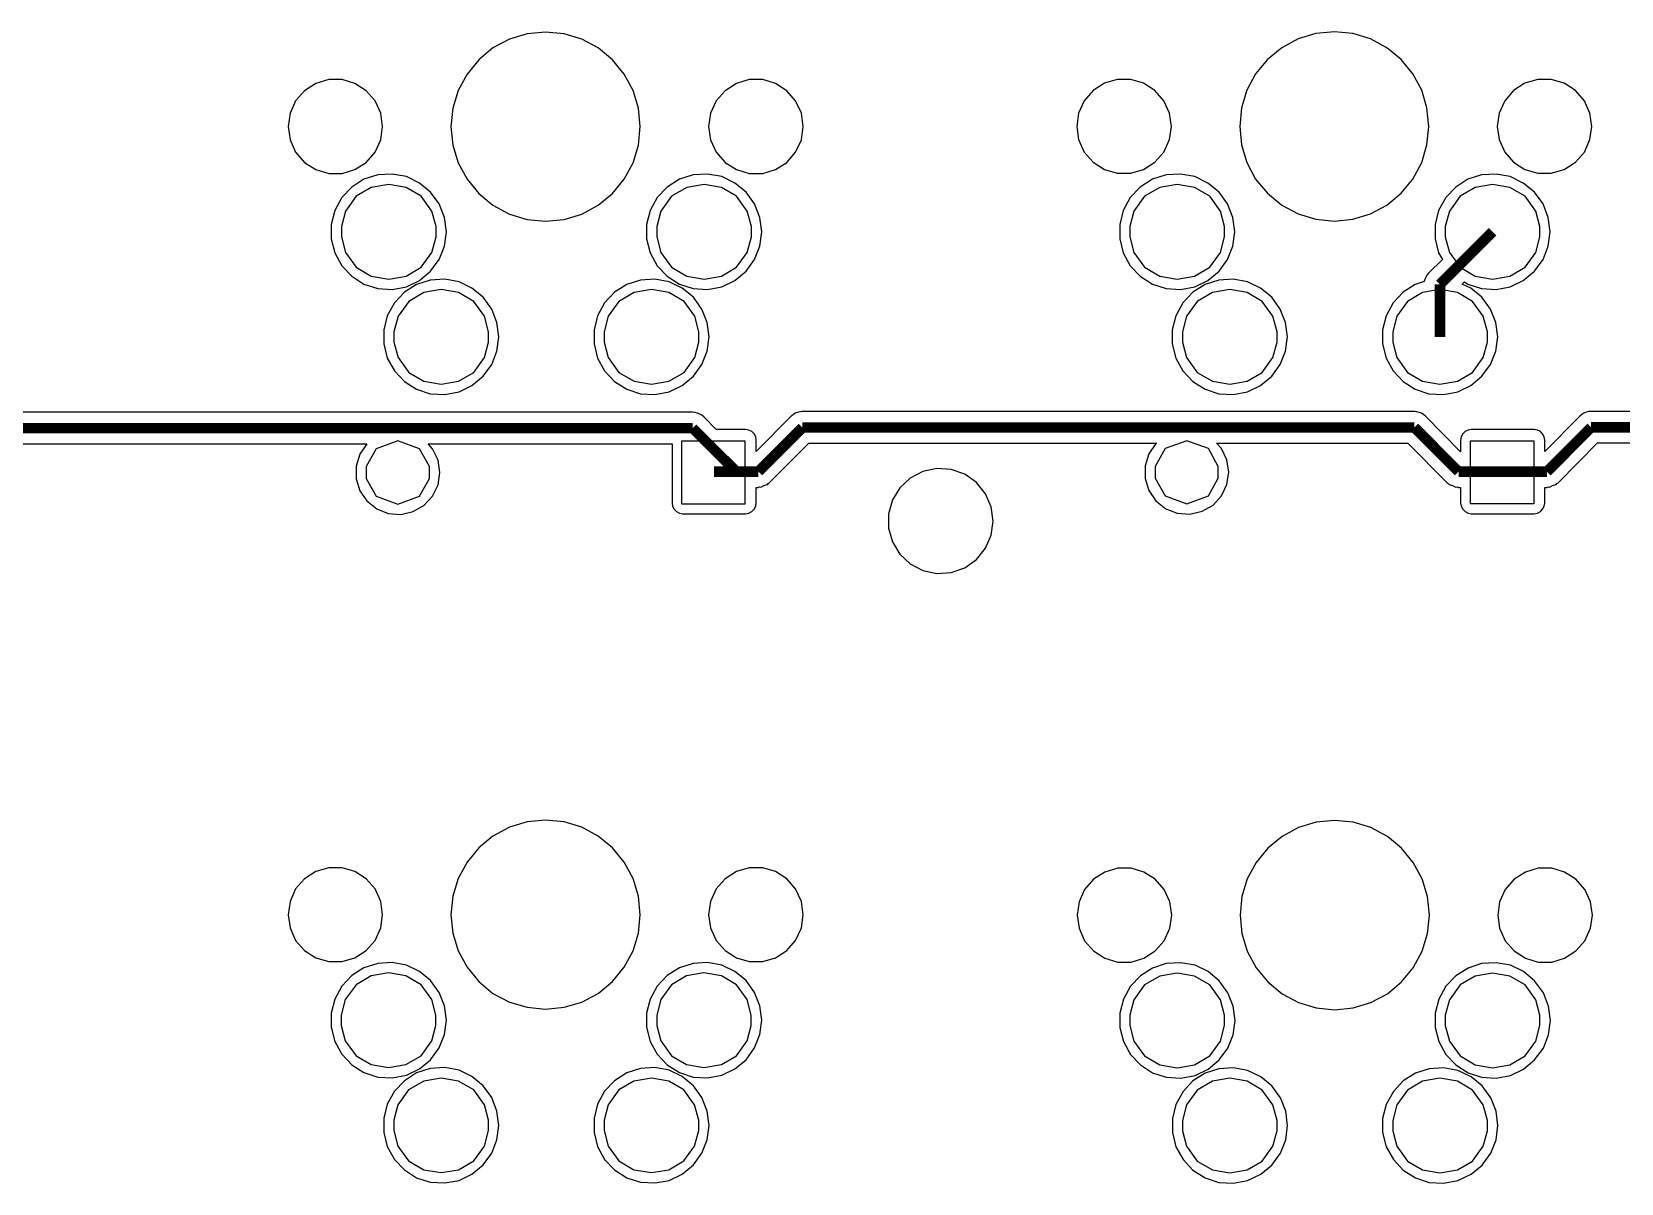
# Model space of a CAD drawing. Extents: x 2.4 to 97.7, y 2.4 to 97.6.
# Drawn here: x 37.58 to 75.99, y 24.49 to 52.31 of the extents above; entities that cross this region are included whole.
import ezdxf

# ---------------------------------------------------------------- set-up
doc = ezdxf.new("R2010")
doc.units = 0
doc.layers.get('0').update_dxf_attribs({"linetype": 'CONTINUOUS'})

msp = doc.modelspace()

# ---------------------------------------------------------------- linework, layer by layer
at = {"color": 7}
for points in [[(49.9967, 47.7284), (50.4472, 47.7739), (50.873, 47.9019), (51.2671, 48.1143), (51.616, 48.3993), (51.8996, 48.7454), (52.1134, 49.1409), (52.24, 49.5709), (52.2827, 50.0144), (52.24, 50.4638), (52.1134, 50.891), (51.8996, 51.2851), (51.616, 51.6322), (51.2671, 51.9176), (50.873, 52.131), (50.4472, 52.258), (49.9967, 52.3007), (49.5501, 52.258), (49.1257, 52.131), (48.7274, 51.9176), (48.3842, 51.6322), (48.1005, 51.2851), (47.8868, 50.891), (47.7601, 50.4638), (47.7118, 50.0144), (47.7601, 49.5709), (47.8868, 49.1409), (48.1005, 48.7454), (48.3842, 48.3993), (48.7274, 48.1143), (49.1257, 47.9019), (49.5501, 47.7739), (49.9967, 47.7284)], [(69.0548, 47.734), (69.5, 47.782), (69.9258, 47.909), (70.3255, 48.1196), (70.667, 48.405), (70.9524, 48.7497), (71.1659, 49.1465), (71.2929, 49.5748), (71.3412, 50.02), (71.2929, 50.4694), (71.1659, 50.8963), (70.9524, 51.2893), (70.667, 51.6378), (70.3255, 51.9204), (69.9258, 52.1353), (69.5, 52.2623), (69.0548, 52.3064), (68.6082, 52.2623), (68.1785, 52.1353), (67.7845, 51.9204), (67.437, 51.6378), (67.152, 51.2893), (66.9396, 50.8963), (66.8115, 50.4694), (66.7688, 50.02), (66.8115, 49.5748), (66.9396, 49.1465), (67.152, 48.7497), (67.437, 48.405), (67.7845, 48.1196), (68.1785, 47.909), (68.6082, 47.782), (69.0548, 47.734)], [(44.7573, 48.8819), (45.0825, 48.8819), (45.3926, 48.9754), (45.6667, 49.1504), (45.8777, 49.3945), (46.0167, 49.6976), (46.0597, 50.0144), (46.0167, 50.3372), (45.8777, 50.6374), (45.6667, 50.8811), (45.3926, 51.0565), (45.0825, 51.15), (44.7573, 51.15), (44.4472, 51.0565), (44.1731, 50.8811), (43.9593, 50.6374), (43.8231, 50.3372), (43.7748, 50.0144), (43.8231, 49.6976), (43.9593, 49.3945), (44.1731, 49.1504), (44.4472, 48.9754), (44.7573, 48.8819)], [(54.9176, 48.8819), (55.2429, 48.8819), (55.5516, 48.9754), (55.8271, 49.1504), (56.038, 49.3945), (56.177, 49.6976), (56.2197, 50.0144), (56.177, 50.3372), (56.038, 50.6374), (55.8271, 50.8811), (55.5516, 51.0565), (55.2429, 51.15), (54.9176, 51.15), (54.6075, 51.0565), (54.3334, 50.8811), (54.1196, 50.6374), (53.9821, 50.3372), (53.9337, 50.0144), (53.9821, 49.6976), (54.1196, 49.3945), (54.3334, 49.1504), (54.6075, 48.9754), (54.9176, 48.8819)], [(63.8101, 48.8872), (64.1354, 48.8872), (64.4454, 48.9811), (64.7196, 49.1561), (64.9344, 49.3998), (65.0695, 49.7018), (65.1178, 50.02), (65.0695, 50.3424), (64.9344, 50.6416), (64.7196, 50.8854), (64.4454, 51.0618), (64.1354, 51.1556), (63.8101, 51.1556), (63.5, 51.0618), (63.2259, 50.8854), (63.0121, 50.6416), (62.8745, 50.3424), (62.8315, 50.02), (62.8745, 49.7018), (63.0121, 49.3998), (63.2259, 49.1561), (63.5, 48.9811), (63.8101, 48.8872)], [(73.9704, 48.8872), (74.2943, 48.8872), (74.6044, 48.9811), (74.8785, 49.1561), (75.0947, 49.3998), (75.2299, 49.7018), (75.2782, 50.02), (75.2299, 50.3424), (75.0947, 50.6416), (74.8785, 50.8854), (74.6044, 51.0618), (74.2943, 51.1556), (73.9704, 51.1556), (73.6604, 51.0618), (73.3859, 50.8854), (73.1725, 50.6416), (73.0345, 50.3424), (72.9918, 50.02), (73.0345, 49.7018), (73.1725, 49.3998), (73.3859, 49.1561), (73.6604, 48.9811), (73.9704, 48.8872)], [(46.2911, 46.083), (46.6369, 46.1465), (46.9498, 46.2993), (47.2211, 46.5226), (47.4267, 46.8066), (47.5534, 47.129), (47.6017, 47.4747), (47.5534, 47.8222), (47.4267, 48.1461), (47.2211, 48.4325), (46.9498, 48.653), (46.6369, 48.8086), (46.2911, 48.8692), (45.9412, 48.8488), (45.6103, 48.7426), (45.3154, 48.5539), (45.0744, 48.3002), (44.9047, 47.9873), (44.8179, 47.6472), (44.8179, 47.304), (44.9047, 46.9635), (45.0744, 46.6549), (45.3154, 46.3998), (45.6103, 46.2097), (45.9412, 46.1038), (46.2911, 46.083)], [(53.9115, 46.083), (54.2562, 46.1465), (54.5691, 46.2993), (54.8404, 46.5226), (55.0471, 46.8066), (55.1737, 47.129), (55.2221, 47.4747), (55.1737, 47.8222), (55.0471, 48.1461), (54.8404, 48.4325), (54.5691, 48.653), (54.2562, 48.8086), (53.9115, 48.8692), (53.5601, 48.8488), (53.231, 48.7426), (52.9361, 48.5539), (52.6948, 48.3002), (52.524, 47.9873), (52.4387, 47.6472), (52.4387, 47.304), (52.524, 46.9635), (52.6948, 46.6549), (52.9361, 46.3998), (53.231, 46.2097), (53.5601, 46.1038), (53.9115, 46.083)], [(65.3411, 46.083), (65.6869, 46.1465), (65.9998, 46.2993), (66.2711, 46.5226), (66.4767, 46.8066), (66.6034, 47.129), (66.6517, 47.4747), (66.6034, 47.8222), (66.4767, 48.1461), (66.2711, 48.4325), (65.9998, 48.653), (65.6869, 48.8086), (65.3411, 48.8692), (64.9912, 48.8488), (64.6603, 48.7426), (64.3654, 48.5539), (64.1244, 48.3002), (63.9547, 47.9873), (63.8679, 47.6472), (63.8679, 47.304), (63.9547, 46.9635), (64.1244, 46.6549), (64.3654, 46.3998), (64.6603, 46.2097), (64.9912, 46.1038), (65.3411, 46.083)], [(71.6911, 43.5434), (72.0369, 43.6065), (72.3498, 43.7582), (72.6211, 43.9829), (72.8267, 44.2666), (72.9534, 44.5893), (73.0017, 44.9351), (72.9534, 45.2822), (72.8267, 45.6046), (72.6211, 45.8929), (72.3498, 46.1133), (72.1459, 46.2097), (72.1995, 46.2636), (72.281, 46.2097), (72.6101, 46.1038), (72.9615, 46.083), (73.3062, 46.1465), (73.6191, 46.2993), (73.8904, 46.5226), (74.0971, 46.8066), (74.2237, 47.129), (74.2721, 47.4747), (74.2237, 47.8222), (74.0971, 48.1461), (73.8904, 48.4325), (73.6191, 48.653), (73.3062, 48.8086), (72.9615, 48.8692), (72.6101, 48.8488), (72.281, 48.7426), (71.9861, 48.5539), (71.7448, 48.3002), (71.574, 47.9873), (71.4887, 47.6472), (71.4887, 47.304), (71.574, 46.9635), (71.6661, 46.8066), (71.3327, 46.4742), (71.2929, 46.4301), (71.2653, 46.3779), (71.2445, 46.3243), (71.2265, 46.2732), (71.0103, 46.203), (70.7154, 46.0142), (70.4744, 45.7606), (70.3047, 45.4477), (70.2179, 45.1072), (70.2179, 44.7643), (70.3047, 44.4239), (70.4744, 44.1138), (70.7154, 43.8602), (71.0103, 43.67), (71.3412, 43.5624), (71.6911, 43.5434)], [(47.5615, 43.5434), (47.9062, 43.6065), (48.2191, 43.7582), (48.4904, 43.9829), (48.6971, 44.2666), (48.8237, 44.5893), (48.8721, 44.9351), (48.8237, 45.2822), (48.6971, 45.6046), (48.4904, 45.8929), (48.2191, 46.1133), (47.9062, 46.2675), (47.5615, 46.3296), (47.2101, 46.3091), (46.881, 46.203), (46.5861, 46.0142), (46.3448, 45.7606), (46.174, 45.4477), (46.0887, 45.1072), (46.0887, 44.7643), (46.174, 44.4239), (46.3448, 44.1138), (46.5861, 43.8602), (46.881, 43.67), (47.2101, 43.5624), (47.5615, 43.5434)], [(52.6411, 43.5434), (52.9869, 43.6065), (53.2998, 43.7582), (53.5711, 43.9829), (53.7767, 44.2666), (53.9034, 44.5893), (53.9517, 44.9351), (53.9034, 45.2822), (53.7767, 45.6046), (53.5711, 45.8929), (53.2998, 46.1133), (52.9869, 46.2675), (52.6411, 46.3296), (52.2912, 46.3091), (51.9603, 46.203), (51.6654, 46.0142), (51.4244, 45.7606), (51.2547, 45.4477), (51.1679, 45.1072), (51.1679, 44.7643), (51.2547, 44.4239), (51.4244, 44.1138), (51.6654, 43.8602), (51.9603, 43.67), (52.2912, 43.5624), (52.6411, 43.5434)], [(66.6115, 43.5434), (66.9562, 43.6065), (67.2691, 43.7582), (67.5404, 43.9829), (67.7471, 44.2666), (67.8737, 44.5893), (67.9221, 44.9351), (67.8737, 45.2822), (67.7471, 45.6046), (67.5404, 45.8929), (67.2691, 46.1133), (66.9562, 46.2675), (66.6115, 46.3296), (66.2601, 46.3091), (65.931, 46.203), (65.6361, 46.0142), (65.3948, 45.7606), (65.224, 45.4477), (65.1387, 45.1072), (65.1387, 44.7643), (65.224, 44.4239), (65.3948, 44.1138), (65.6361, 43.8602), (65.931, 43.67), (66.2601, 43.5624), (66.6115, 43.5434)], [(59.454, 39.2204), (59.7958, 39.2395), (60.1239, 39.3569), (60.409, 39.558), (60.6242, 39.8268), (60.7617, 40.1436), (60.8101, 40.4869), (60.7617, 40.827), (60.6242, 41.1455), (60.409, 41.4143), (60.1239, 41.6154), (59.7958, 41.7311), (59.454, 41.752), (59.1111, 41.6856), (58.8077, 41.5216), (58.5541, 41.2873), (58.3766, 40.9952), (58.2799, 40.6576), (58.2799, 40.3144), (58.3766, 39.9796), (58.5541, 39.6847), (58.8077, 39.4504), (59.1111, 39.2878), (59.454, 39.2204)], [(49.9967, 28.6894), (50.4472, 28.7376), (50.873, 28.8644), (51.2671, 29.0752), (51.616, 29.3591), (51.8996, 29.705), (52.1134, 30.1005), (52.24, 30.5304), (52.2827, 30.9755), (52.24, 31.4248), (52.1134, 31.8506), (51.8996, 32.2447), (51.616, 32.5934), (51.2671, 32.8745), (50.873, 33.0908), (50.4472, 33.2176), (49.9967, 33.2603), (49.5501, 33.2176), (49.1257, 33.0908), (48.7274, 32.8745), (48.3842, 32.5934), (48.1005, 32.2447), (47.8868, 31.8506), (47.7601, 31.4248), (47.7118, 30.9755), (47.7601, 30.5304), (47.8868, 30.1005), (48.1005, 29.705), (48.3842, 29.3591), (48.7274, 29.0752), (49.1257, 28.8644), (49.5501, 28.7376), (49.9967, 28.6894)], [(69.0644, 28.6784), (69.5124, 28.7238), (69.9368, 28.852), (70.3351, 29.0642), (70.6783, 29.3495), (70.962, 29.6954), (71.1757, 30.0909), (71.3024, 30.5208), (71.3507, 30.9645), (71.3024, 31.4138), (71.1757, 31.8409), (70.962, 32.2351), (70.6783, 32.5823), (70.3351, 32.8676), (69.9368, 33.0812), (69.5124, 33.208), (69.0644, 33.2507), (68.6181, 33.208), (68.1881, 33.0812), (67.7954, 32.8676), (67.4469, 32.5823), (67.1629, 32.2351), (66.9491, 31.8409), (66.8225, 31.4138), (66.7784, 30.9645), (66.8225, 30.5208), (66.9491, 30.0909), (67.1629, 29.6954), (67.4469, 29.3495), (67.7954, 29.0642), (68.1881, 28.852), (68.6181, 28.7238), (69.0644, 28.6784)], [(44.7573, 29.8414), (45.0825, 29.8414), (45.3926, 29.9365), (45.6667, 30.1115), (45.8777, 30.3554), (46.0167, 30.6572), (46.0597, 30.9755), (46.0167, 31.298), (45.8777, 31.597), (45.6667, 31.8409), (45.3926, 32.016), (45.0825, 32.1083), (44.7573, 32.1083), (44.4472, 32.016), (44.1731, 31.8409), (43.9593, 31.597), (43.8231, 31.298), (43.7748, 30.9755), (43.8231, 30.6572), (43.9593, 30.3554), (44.1731, 30.1115), (44.4472, 29.9365), (44.7573, 29.8414)], [(54.9176, 29.8414), (55.2429, 29.8414), (55.5516, 29.9365), (55.8271, 30.1115), (56.038, 30.3554), (56.177, 30.6572), (56.2197, 30.9755), (56.177, 31.298), (56.038, 31.597), (55.8271, 31.8409), (55.5516, 32.016), (55.2429, 32.1083), (54.9176, 32.1083), (54.6075, 32.016), (54.3334, 31.8409), (54.1196, 31.597), (53.9821, 31.298), (53.9337, 30.9755), (53.9821, 30.6572), (54.1196, 30.3554), (54.3334, 30.1115), (54.6075, 29.9365), (54.9176, 29.8414)], [(63.8196, 29.8318), (64.1449, 29.8318), (64.455, 29.9255), (64.7291, 30.1005), (64.9429, 30.3444), (65.0794, 30.6476), (65.1274, 30.9645), (65.0794, 31.287), (64.9429, 31.5874), (64.7291, 31.8313), (64.455, 32.0063), (64.1449, 32.1), (63.8196, 32.1), (63.5095, 32.0063), (63.2354, 31.8313), (63.022, 31.5874), (62.8855, 31.287), (62.8414, 30.9645), (62.8855, 30.6476), (63.022, 30.3444), (63.2354, 30.1005), (63.5095, 29.9255), (63.8196, 29.8318)], [(73.98, 29.8318), (74.3052, 29.8318), (74.6153, 29.9255), (74.8894, 30.1005), (75.1032, 30.3444), (75.2394, 30.6476), (75.2877, 30.9645), (75.2394, 31.287), (75.1032, 31.5874), (74.8894, 31.8313), (74.6153, 32.0063), (74.3052, 32.1), (73.98, 32.1), (73.6699, 32.0063), (73.3958, 31.8313), (73.182, 31.5874), (73.0458, 31.287), (73.0017, 30.9645), (73.0458, 30.6476), (73.182, 30.3444), (73.3958, 30.1005), (73.6699, 29.9255), (73.98, 29.8318)], [(46.2911, 27.033), (46.6369, 27.0964), (46.9498, 27.2493), (47.2211, 27.4726), (47.4267, 27.7565), (47.5534, 28.0789), (47.6017, 28.4248), (47.5534, 28.7721), (47.4267, 29.0959), (47.2211, 29.3825), (46.9498, 29.603), (46.6369, 29.7587), (46.2911, 29.8194), (45.9412, 29.7987), (45.6103, 29.6926), (45.3154, 29.5038), (45.0744, 29.2503), (44.9047, 28.9374), (44.8179, 28.597), (44.8179, 28.2539), (44.9047, 27.9135), (45.0744, 27.6049), (45.3154, 27.3499), (45.6103, 27.1598), (45.9412, 27.0536), (46.2911, 27.033)], [(53.9115, 27.033), (54.2562, 27.0964), (54.5691, 27.2493), (54.8404, 27.4726), (55.0471, 27.7565), (55.1737, 28.0789), (55.2221, 28.4248), (55.1737, 28.7721), (55.0471, 29.0959), (54.8404, 29.3825), (54.5691, 29.603), (54.2562, 29.7587), (53.9115, 29.8194), (53.5601, 29.7987), (53.231, 29.6926), (52.9361, 29.5038), (52.6948, 29.2503), (52.524, 28.9374), (52.4387, 28.597), (52.4387, 28.2539), (52.524, 27.9135), (52.6948, 27.6049), (52.9361, 27.3499), (53.231, 27.1598), (53.5601, 27.0536), (53.9115, 27.033)], [(65.344, 27.0275), (65.6897, 27.0909), (66.0065, 27.2438), (66.2739, 27.4671), (66.4849, 27.7523), (66.6115, 28.0748), (66.6542, 28.422), (66.6115, 28.7679), (66.4849, 29.0904), (66.2739, 29.377), (66.0065, 29.5989), (65.6897, 29.7532), (65.344, 29.8139), (64.9937, 29.7932), (64.6631, 29.6871), (64.3682, 29.4997), (64.1325, 29.2447), (63.9576, 28.9333), (63.8708, 28.5929), (63.8708, 28.2498), (63.9576, 27.9094), (64.1325, 27.5994), (64.3682, 27.3458), (64.6631, 27.1543), (64.9937, 27.0481), (65.344, 27.0275)], [(72.9643, 27.0275), (73.309, 27.0909), (73.6272, 27.2438), (73.8932, 27.4671), (74.1041, 27.7523), (74.2308, 28.0748), (74.2749, 28.422), (74.2308, 28.7679), (74.1041, 29.0904), (73.8932, 29.377), (73.6272, 29.5989), (73.309, 29.7532), (72.9643, 29.8139), (72.613, 29.7932), (72.2835, 29.6871), (71.9889, 29.4997), (71.7518, 29.2447), (71.5768, 28.9333), (71.4911, 28.5929), (71.4911, 28.2498), (71.5768, 27.9094), (71.7518, 27.5994), (71.9889, 27.3458), (72.2835, 27.1543), (72.613, 27.0481), (72.9643, 27.0275)], [(47.5615, 24.4933), (47.9062, 24.5566), (48.2191, 24.7082), (48.4904, 24.9329), (48.6971, 25.2167), (48.8237, 25.5392), (48.8721, 25.8851), (48.8237, 26.2323), (48.6971, 26.5548), (48.4904, 26.8428), (48.2191, 27.0633), (47.9062, 27.2176), (47.5615, 27.2796), (47.2101, 27.259), (46.881, 27.1529), (46.5861, 26.9641), (46.3448, 26.7105), (46.174, 26.3977), (46.0887, 26.0573), (46.0887, 25.7142), (46.174, 25.3738), (46.3448, 25.0638), (46.5861, 24.8102), (46.881, 24.62), (47.2101, 24.5126), (47.5615, 24.4933)], [(52.6411, 24.4933), (52.9869, 24.5566), (53.2998, 24.7082), (53.5711, 24.9329), (53.7767, 25.2167), (53.9034, 25.5392), (53.9517, 25.8851), (53.9034, 26.2323), (53.7767, 26.5548), (53.5711, 26.8428), (53.2998, 27.0633), (52.9869, 27.2176), (52.6411, 27.2796), (52.2912, 27.259), (51.9603, 27.1529), (51.6654, 26.9641), (51.4244, 26.7105), (51.2547, 26.3977), (51.1679, 26.0573), (51.1679, 25.7142), (51.2547, 25.3738), (51.4244, 25.0638), (51.6654, 24.8102), (51.9603, 24.62), (52.2912, 24.5126), (52.6411, 24.4933)], [(66.6143, 24.4878), (66.959, 24.5511), (67.2772, 24.7041), (67.5432, 24.9273), (67.7541, 25.2112), (67.8808, 25.5337), (67.9249, 25.8823), (67.8808, 26.2282), (67.7541, 26.5507), (67.5432, 26.8373), (67.2772, 27.0578), (66.959, 27.2135), (66.6143, 27.2741), (66.263, 27.2535), (65.9335, 27.1473), (65.6389, 26.9586), (65.4018, 26.705), (65.2268, 26.3922), (65.1411, 26.0518), (65.1411, 25.7101), (65.2268, 25.3697), (65.4018, 25.0596), (65.6389, 24.8047), (65.9335, 24.6145), (66.263, 24.5084), (66.6143, 24.4878)], [(71.694, 24.4878), (72.0397, 24.5511), (72.3565, 24.7041), (72.6239, 24.9273), (72.8349, 25.2112), (72.9615, 25.5337), (73.0042, 25.8823), (72.9615, 26.2282), (72.8349, 26.5507), (72.6239, 26.8373), (72.3565, 27.0578), (72.0397, 27.2135), (71.694, 27.2741), (71.3437, 27.2535), (71.0131, 27.1473), (70.7182, 26.9586), (70.4825, 26.705), (70.3076, 26.3922), (70.2208, 26.0518), (70.2208, 25.7101), (70.3076, 25.3697), (70.4825, 25.0596), (70.7182, 24.8047), (71.0131, 24.6145), (71.3437, 24.5084), (71.694, 24.4878)]]:
    msp.add_lwpolyline(points, close=True, dxfattribs=at)
at = {"color": 173}
for points in [[(47.3509, 47.4747), (47.3509, 47.6003), (47.2514, 47.975), (46.9925, 48.3334), (46.6273, 48.5468), (46.2068, 48.6184), (45.7867, 48.5468), (45.4215, 48.3334), (45.1626, 47.975), (45.0645, 47.6003), (45.0645, 47.4747), (45.0645, 47.3509), (45.1626, 46.9759), (45.4215, 46.6178), (45.7867, 46.404), (46.2068, 46.3324), (46.6273, 46.404), (46.9925, 46.6178), (47.2514, 46.9759), (47.3509, 47.3509), (47.3509, 47.4747)], [(47.3509, 47.4747), (47.3509, 47.6003), (47.2514, 47.975), (46.9925, 48.3334), (46.6273, 48.5468), (46.2068, 48.6184), (45.7867, 48.5468), (45.4215, 48.3334), (45.1626, 47.975), (45.0645, 47.6003), (45.0645, 47.4747), (45.0645, 47.3509), (45.1626, 46.9759), (45.4215, 46.6178), (45.7867, 46.404), (46.2068, 46.3324), (46.6273, 46.404), (46.9925, 46.6178), (47.2514, 46.9759), (47.3509, 47.3509), (47.3509, 47.4747)], [(54.9698, 47.4747), (54.9698, 47.6003), (54.8707, 47.975), (54.6118, 48.3334), (54.2466, 48.5468), (53.8275, 48.6184), (53.4074, 48.5468), (53.0419, 48.3334), (52.783, 47.975), (52.6852, 47.6003), (52.6852, 47.4747), (52.6852, 47.3509), (52.783, 46.9759), (53.0419, 46.6178), (53.4074, 46.404), (53.8275, 46.3324), (54.2466, 46.404), (54.6118, 46.6178), (54.8707, 46.9759), (54.9698, 47.3509), (54.9698, 47.4747)], [(54.9698, 47.4747), (54.9698, 47.6003), (54.8707, 47.975), (54.6118, 48.3334), (54.2466, 48.5468), (53.8275, 48.6184), (53.4074, 48.5468), (53.0419, 48.3334), (52.783, 47.975), (52.6852, 47.6003), (52.6852, 47.4747), (52.6852, 47.3509), (52.783, 46.9759), (53.0419, 46.6178), (53.4074, 46.404), (53.8275, 46.3324), (54.2466, 46.404), (54.6118, 46.6178), (54.8707, 46.9759), (54.9698, 47.3509), (54.9698, 47.4747)], [(66.4009, 47.4747), (66.4009, 47.6003), (66.3014, 47.975), (66.0425, 48.3334), (65.6773, 48.5468), (65.2568, 48.6184), (64.8367, 48.5468), (64.4715, 48.3334), (64.2126, 47.975), (64.1145, 47.6003), (64.1145, 47.4747), (64.1145, 47.3509), (64.2126, 46.9759), (64.4715, 46.6178), (64.8367, 46.404), (65.2568, 46.3324), (65.6773, 46.404), (66.0425, 46.6178), (66.3014, 46.9759), (66.4009, 47.3509), (66.4009, 47.4747)], [(66.4009, 47.4747), (66.4009, 47.6003), (66.3014, 47.975), (66.0425, 48.3334), (65.6773, 48.5468), (65.2568, 48.6184), (64.8367, 48.5468), (64.4715, 48.3334), (64.2126, 47.975), (64.1145, 47.6003), (64.1145, 47.4747), (64.1145, 47.3509), (64.2126, 46.9759), (64.4715, 46.6178), (64.8367, 46.404), (65.2568, 46.3324), (65.6773, 46.404), (66.0425, 46.6178), (66.3014, 46.9759), (66.4009, 47.3509), (66.4009, 47.4747)], [(74.0198, 47.4747), (74.0198, 47.6003), (73.9207, 47.975), (73.6618, 48.3334), (73.2966, 48.5468), (72.8775, 48.6184), (72.4574, 48.5468), (72.0919, 48.3334), (71.833, 47.975), (71.7352, 47.6003), (71.7352, 47.4747), (71.7352, 47.3509), (71.833, 46.9759), (72.0919, 46.6178), (72.4574, 46.404), (72.8775, 46.3324), (73.2966, 46.404), (73.6618, 46.6178), (73.9207, 46.9759), (74.0198, 47.3509), (74.0198, 47.4747)], [(74.0198, 47.4747), (74.0198, 47.6003), (73.9207, 47.975), (73.6618, 48.3334), (73.2966, 48.5468), (72.8775, 48.6184), (72.4574, 48.5468), (72.0919, 48.3334), (71.833, 47.975), (71.7352, 47.6003), (71.7352, 47.4747), (71.7352, 47.3509), (71.833, 46.9759), (72.0919, 46.6178), (72.4574, 46.404), (72.8775, 46.3324), (73.2966, 46.404), (73.6618, 46.6178), (73.9207, 46.9759), (74.0198, 47.3509), (74.0198, 47.4747)], [(48.6198, 44.9351), (48.6198, 45.0603), (48.5207, 45.4353), (48.2618, 45.7937), (47.8966, 46.0072), (47.4775, 46.0788), (47.0574, 46.0072), (46.6919, 45.7937), (46.433, 45.4353), (46.3352, 45.0603), (46.3352, 44.9351), (46.3352, 44.8109), (46.433, 44.4362), (46.6919, 44.0778), (47.0574, 43.8644), (47.4775, 43.7928), (47.8966, 43.8644), (48.2618, 44.0778), (48.5207, 44.4362), (48.6198, 44.8109), (48.6198, 44.9351)], [(48.6198, 44.9351), (48.6198, 45.0603), (48.5207, 45.4353), (48.2618, 45.7937), (47.8966, 46.0072), (47.4775, 46.0788), (47.0574, 46.0072), (46.6919, 45.7937), (46.433, 45.4353), (46.3352, 45.0603), (46.3352, 44.9351), (46.3352, 44.8109), (46.433, 44.4362), (46.6919, 44.0778), (47.0574, 43.8644), (47.4775, 43.7928), (47.8966, 43.8644), (48.2618, 44.0778), (48.5207, 44.4362), (48.6198, 44.8109), (48.6198, 44.9351)], [(53.7009, 44.9351), (53.7009, 45.0603), (53.6014, 45.4353), (53.3425, 45.7937), (52.9773, 46.0072), (52.5568, 46.0788), (52.1367, 46.0072), (51.7715, 45.7937), (51.5126, 45.4353), (51.4145, 45.0603), (51.4145, 44.9351), (51.4145, 44.8109), (51.5126, 44.4362), (51.7715, 44.0778), (52.1367, 43.8644), (52.5568, 43.7928), (52.9773, 43.8644), (53.3425, 44.0778), (53.6014, 44.4362), (53.7009, 44.8109), (53.7009, 44.9351)], [(53.7009, 44.9351), (53.7009, 45.0603), (53.6014, 45.4353), (53.3425, 45.7937), (52.9773, 46.0072), (52.5568, 46.0788), (52.1367, 46.0072), (51.7715, 45.7937), (51.5126, 45.4353), (51.4145, 45.0603), (51.4145, 44.9351), (51.4145, 44.8109), (51.5126, 44.4362), (51.7715, 44.0778), (52.1367, 43.8644), (52.5568, 43.7928), (52.9773, 43.8644), (53.3425, 44.0778), (53.6014, 44.4362), (53.7009, 44.8109), (53.7009, 44.9351)], [(67.6698, 44.9351), (67.6698, 45.0603), (67.5707, 45.4353), (67.3118, 45.7937), (66.9466, 46.0072), (66.5275, 46.0788), (66.1074, 46.0072), (65.7419, 45.7937), (65.483, 45.4353), (65.3852, 45.0603), (65.3852, 44.9351), (65.3852, 44.8109), (65.483, 44.4362), (65.7419, 44.0778), (66.1074, 43.8644), (66.5275, 43.7928), (66.9466, 43.8644), (67.3118, 44.0778), (67.5707, 44.4362), (67.6698, 44.8109), (67.6698, 44.9351)], [(67.6698, 44.9351), (67.6698, 45.0603), (67.5707, 45.4353), (67.3118, 45.7937), (66.9466, 46.0072), (66.5275, 46.0788), (66.1074, 46.0072), (65.7419, 45.7937), (65.483, 45.4353), (65.3852, 45.0603), (65.3852, 44.9351), (65.3852, 44.8109), (65.483, 44.4362), (65.7419, 44.0778), (66.1074, 43.8644), (66.5275, 43.7928), (66.9466, 43.8644), (67.3118, 44.0778), (67.5707, 44.4362), (67.6698, 44.8109), (67.6698, 44.9351)], [(72.7509, 44.9351), (72.7509, 45.0603), (72.6514, 45.4353), (72.3925, 45.7937), (72.0273, 46.0072), (71.6068, 46.0788), (71.1867, 46.0072), (70.8215, 45.7937), (70.5626, 45.4353), (70.4645, 45.0603), (70.4645, 44.9351), (70.4645, 44.8109), (70.5626, 44.4362), (70.8215, 44.0778), (71.1867, 43.8644), (71.6068, 43.7928), (72.0273, 43.8644), (72.3925, 44.0778), (72.6514, 44.4362), (72.7509, 44.8109), (72.7509, 44.9351)], [(72.7509, 44.9351), (72.7509, 45.0603), (72.6514, 45.4353), (72.3925, 45.7937), (72.0273, 46.0072), (71.6068, 46.0788), (71.1867, 46.0072), (70.8215, 45.7937), (70.5626, 45.4353), (70.4645, 45.0603), (70.4645, 44.9351), (70.4645, 44.8109), (70.5626, 44.4362), (70.8215, 44.0778), (71.1867, 43.8644), (71.6068, 43.7928), (72.0273, 43.8644), (72.3925, 44.0778), (72.6514, 44.4362), (72.7509, 44.8109), (72.7509, 44.9351)], [(47.1911, 41.6581), (47.1911, 41.8013), (46.9526, 42.23), (46.4287, 42.4201), (45.9038, 42.23), (45.6667, 41.8013), (45.6667, 41.6581), (45.6667, 41.5163), (45.9038, 41.0877), (46.4287, 40.8975), (46.9526, 41.0877), (47.1911, 41.5163), (47.1911, 41.6581)], [(47.1911, 41.6581), (47.1911, 41.8013), (46.9526, 42.23), (46.4287, 42.4201), (45.9038, 42.23), (45.6667, 41.8013), (45.6667, 41.6581), (45.6667, 41.5163), (45.9038, 41.0877), (46.4287, 40.8975), (46.9526, 41.0877), (47.1911, 41.5163), (47.1911, 41.6581)], [(53.286, 42.4201), (54.81, 42.4201), (54.81, 40.8961), (53.286, 40.8961), (53.286, 42.4201)], [(53.286, 42.4201), (54.81, 42.4201), (54.81, 40.8961), (53.286, 40.8961), (53.286, 42.4201)], [(66.2506, 41.6638), (66.2506, 41.807), (66.0121, 42.2356), (65.4886, 42.4258), (64.9633, 42.2356), (64.7266, 41.807), (64.7266, 41.6638), (64.7266, 41.5216), (64.9633, 41.0916), (65.4886, 40.9014), (66.0121, 41.0916), (66.2506, 41.5216), (66.2506, 41.6638)], [(66.2506, 41.6638), (66.2506, 41.807), (66.0121, 42.2356), (65.4886, 42.4258), (64.9633, 42.2356), (64.7266, 41.807), (64.7266, 41.6638), (64.7266, 41.5216), (64.9633, 41.0916), (65.4886, 40.9014), (66.0121, 41.0916), (66.2506, 41.5216), (66.2506, 41.6638)], [(72.347, 42.4258), (73.871, 42.4258), (73.871, 40.9014), (72.347, 40.9014), (72.347, 42.4258)], [(72.347, 42.4258), (73.871, 42.4258), (73.871, 40.9014), (72.347, 40.9014), (72.347, 42.4258)], [(47.3481, 28.4248), (47.3481, 28.5502), (47.2489, 28.925), (46.9896, 29.2833), (46.6245, 29.4969), (46.2044, 29.5686), (45.7839, 29.4969), (45.4187, 29.2833), (45.1598, 28.925), (45.0617, 28.5502), (45.0617, 28.4248), (45.0617, 28.3008), (45.1598, 27.926), (45.4187, 27.5676), (45.7839, 27.3541), (46.2044, 27.2824), (46.6245, 27.3541), (46.9896, 27.5676), (47.2489, 27.926), (47.3481, 28.3008), (47.3481, 28.4248)], [(47.3481, 28.4248), (47.3481, 28.5502), (47.2489, 28.925), (46.9896, 29.2833), (46.6245, 29.4969), (46.2044, 29.5686), (45.7839, 29.4969), (45.4187, 29.2833), (45.1598, 28.925), (45.0617, 28.5502), (45.0617, 28.4248), (45.0617, 28.3008), (45.1598, 27.926), (45.4187, 27.5676), (45.7839, 27.3541), (46.2044, 27.2824), (46.6245, 27.3541), (46.9896, 27.5676), (47.2489, 27.926), (47.3481, 28.3008), (47.3481, 28.4248)], [(54.9684, 28.4248), (54.9684, 28.5502), (54.8693, 28.925), (54.6104, 29.2833), (54.2452, 29.4969), (53.8247, 29.5686), (53.4046, 29.4969), (53.0394, 29.2833), (52.7801, 28.925), (52.6824, 28.5502), (52.6824, 28.4248), (52.6824, 28.3008), (52.7801, 27.926), (53.0394, 27.5676), (53.4046, 27.3541), (53.8247, 27.2824), (54.2452, 27.3541), (54.6104, 27.5676), (54.8693, 27.926), (54.9684, 28.3008), (54.9684, 28.4248)], [(54.9684, 28.4248), (54.9684, 28.5502), (54.8693, 28.925), (54.6104, 29.2833), (54.2452, 29.4969), (53.8247, 29.5686), (53.4046, 29.4969), (53.0394, 29.2833), (52.7801, 28.925), (52.6824, 28.5502), (52.6824, 28.4248), (52.6824, 28.3008), (52.7801, 27.926), (53.0394, 27.5676), (53.4046, 27.3541), (53.8247, 27.2824), (54.2452, 27.3541), (54.6104, 27.5676), (54.8693, 27.926), (54.9684, 28.3008), (54.9684, 28.4248)], [(66.4009, 28.4193), (66.4009, 28.5447), (66.3014, 28.9195), (66.0425, 29.2778), (65.6773, 29.4914), (65.2568, 29.5631), (64.8367, 29.4914), (64.4715, 29.2778), (64.2126, 28.9195), (64.1145, 28.5447), (64.1145, 28.4193), (64.1145, 28.2952), (64.2126, 27.9204), (64.4715, 27.5621), (64.8367, 27.3485), (65.2568, 27.2769), (65.6773, 27.3485), (66.0425, 27.5621), (66.3014, 27.9204), (66.4009, 28.2952), (66.4009, 28.4193)], [(66.4009, 28.4193), (66.4009, 28.5447), (66.3014, 28.9195), (66.0425, 29.2778), (65.6773, 29.4914), (65.2568, 29.5631), (64.8367, 29.4914), (64.4715, 29.2778), (64.2126, 28.9195), (64.1145, 28.5447), (64.1145, 28.4193), (64.1145, 28.2952), (64.2126, 27.9204), (64.4715, 27.5621), (64.8367, 27.3485), (65.2568, 27.2769), (65.6773, 27.3485), (66.0425, 27.5621), (66.3014, 27.9204), (66.4009, 28.2952), (66.4009, 28.4193)], [(74.0198, 28.4193), (74.0198, 28.5447), (73.9207, 28.9195), (73.6618, 29.2778), (73.2966, 29.4914), (72.8775, 29.5631), (72.4574, 29.4914), (72.0919, 29.2778), (71.833, 28.9195), (71.7352, 28.5447), (71.7352, 28.4193), (71.7352, 28.2952), (71.833, 27.9204), (72.0919, 27.5621), (72.4574, 27.3485), (72.8775, 27.2769), (73.2966, 27.3485), (73.6618, 27.5621), (73.9207, 27.9204), (74.0198, 28.2952), (74.0198, 28.4193)], [(74.0198, 28.4193), (74.0198, 28.5447), (73.9207, 28.9195), (73.6618, 29.2778), (73.2966, 29.4914), (72.8775, 29.5631), (72.4574, 29.4914), (72.0919, 29.2778), (71.833, 28.9195), (71.7352, 28.5447), (71.7352, 28.4193), (71.7352, 28.2952), (71.833, 27.9204), (72.0919, 27.5621), (72.4574, 27.3485), (72.8775, 27.2769), (73.2966, 27.3485), (73.6618, 27.5621), (73.9207, 27.9204), (74.0198, 28.2952), (74.0198, 28.4193)], [(48.6184, 25.8851), (48.6184, 26.0105), (48.5193, 26.3853), (48.2604, 26.7436), (47.8952, 26.9572), (47.4747, 27.0288), (47.0546, 26.9572), (46.6894, 26.7436), (46.4301, 26.3853), (46.3324, 26.0105), (46.3324, 25.8851), (46.3324, 25.761), (46.4301, 25.3862), (46.6894, 25.0279), (47.0546, 24.8143), (47.4747, 24.7427), (47.8952, 24.8143), (48.2604, 25.0279), (48.5193, 25.3862), (48.6184, 25.761), (48.6184, 25.8851)], [(48.6184, 25.8851), (48.6184, 26.0105), (48.5193, 26.3853), (48.2604, 26.7436), (47.8952, 26.9572), (47.4747, 27.0288), (47.0546, 26.9572), (46.6894, 26.7436), (46.4301, 26.3853), (46.3324, 26.0105), (46.3324, 25.8851), (46.3324, 25.761), (46.4301, 25.3862), (46.6894, 25.0279), (47.0546, 24.8143), (47.4747, 24.7427), (47.8952, 24.8143), (48.2604, 25.0279), (48.5193, 25.3862), (48.6184, 25.761), (48.6184, 25.8851)], [(53.6981, 25.8851), (53.6981, 26.0105), (53.5989, 26.3853), (53.3396, 26.7436), (52.9745, 26.9572), (52.5544, 27.0288), (52.1339, 26.9572), (51.7687, 26.7436), (51.5098, 26.3853), (51.4117, 26.0105), (51.4117, 25.8851), (51.4117, 25.761), (51.5098, 25.3862), (51.7687, 25.0279), (52.1339, 24.8143), (52.5544, 24.7427), (52.9745, 24.8143), (53.3396, 25.0279), (53.5989, 25.3862), (53.6981, 25.761), (53.6981, 25.8851)], [(53.6981, 25.8851), (53.6981, 26.0105), (53.5989, 26.3853), (53.3396, 26.7436), (52.9745, 26.9572), (52.5544, 27.0288), (52.1339, 26.9572), (51.7687, 26.7436), (51.5098, 26.3853), (51.4117, 26.0105), (51.4117, 25.8851), (51.4117, 25.761), (51.5098, 25.3862), (51.7687, 25.0279), (52.1339, 24.8143), (52.5544, 24.7427), (52.9745, 24.8143), (53.3396, 25.0279), (53.5989, 25.3862), (53.6981, 25.761), (53.6981, 25.8851)], [(67.6698, 25.8796), (67.6698, 26.0049), (67.5707, 26.3798), (67.3118, 26.7381), (66.9466, 26.9517), (66.5275, 27.0233), (66.1074, 26.9517), (65.7419, 26.7381), (65.483, 26.3798), (65.3852, 26.0049), (65.3852, 25.8796), (65.3852, 25.7555), (65.483, 25.3807), (65.7419, 25.0224), (66.1074, 24.8088), (66.5275, 24.7372), (66.9466, 24.8088), (67.3118, 25.0224), (67.5707, 25.3807), (67.6698, 25.7555), (67.6698, 25.8796)], [(67.6698, 25.8796), (67.6698, 26.0049), (67.5707, 26.3798), (67.3118, 26.7381), (66.9466, 26.9517), (66.5275, 27.0233), (66.1074, 26.9517), (65.7419, 26.7381), (65.483, 26.3798), (65.3852, 26.0049), (65.3852, 25.8796), (65.3852, 25.7555), (65.483, 25.3807), (65.7419, 25.0224), (66.1074, 24.8088), (66.5275, 24.7372), (66.9466, 24.8088), (67.3118, 25.0224), (67.5707, 25.3807), (67.6698, 25.7555), (67.6698, 25.8796)], [(72.7509, 25.8796), (72.7509, 26.0049), (72.6514, 26.3798), (72.3925, 26.7381), (72.0273, 26.9517), (71.6068, 27.0233), (71.1867, 26.9517), (70.8215, 26.7381), (70.5626, 26.3798), (70.4645, 26.0049), (70.4645, 25.8796), (70.4645, 25.7555), (70.5626, 25.3807), (70.8215, 25.0224), (71.1867, 24.8088), (71.6068, 24.7372), (72.0273, 24.8088), (72.3925, 25.0224), (72.6514, 25.3807), (72.7509, 25.7555), (72.7509, 25.8796)], [(72.7509, 25.8796), (72.7509, 26.0049), (72.6514, 26.3798), (72.3925, 26.7381), (72.0273, 26.9517), (71.6068, 27.0233), (71.1867, 26.9517), (70.8215, 26.7381), (70.5626, 26.3798), (70.4645, 26.0049), (70.4645, 25.8796), (70.4645, 25.7555), (70.5626, 25.3807), (70.8215, 25.0224), (71.1867, 24.8088), (71.6068, 24.7372), (72.0273, 24.8088), (72.3925, 25.0224), (72.6514, 25.3807), (72.7509, 25.7555), (72.7509, 25.8796)]]:
    msp.add_lwpolyline(points, close=True, dxfattribs=at)
at = {"color": 173, "const_width": 0.254}
for points in [[(72.8775, 47.4747), (71.6068, 46.2044)], [(71.6068, 46.2044), (71.6068, 44.9351)], [(53.5506, 42.7302), (37.1422, 42.7302)], [(54.6047, 41.6789), (53.5506, 42.7302)], [(56.2046, 42.7454), (55.1381, 41.6789)], [(70.9895, 42.7454), (56.2046, 42.7454)], [(72.0549, 41.6789), (70.9895, 42.7454)], [(75.2574, 42.7482), (74.1909, 41.6789)], [(90.0395, 42.7482), (75.2574, 42.7482)], [(54.0688, 41.6789), (54.6047, 41.6789)], [(54.6047, 41.6789), (55.1381, 41.6789)], [(73.1213, 41.6789), (72.0549, 41.6789)], [(73.6575, 41.6789), (73.1213, 41.6789)], [(73.6575, 41.6789), (74.1909, 41.6789)]]:
    msp.add_lwpolyline(points, dxfattribs=at)
at = {"color": 7}
for points in [[(90.0395, 43.1341), (75.2574, 43.1341), (75.1939, 43.1285), (75.1403, 43.1133), (75.0852, 43.0925), (75.0341, 43.0597), (74.9861, 43.0223), (74.137, 42.1665), (74.137, 42.4409), (74.1274, 42.5192), (74.0862, 42.5909), (74.0311, 42.6462), (73.9592, 42.6847), (73.8837, 42.6942), (72.3593, 42.6942), (72.2835, 42.6847), (72.2119, 42.6462), (72.1554, 42.5909), (72.1155, 42.5192), (72.106, 42.4409), (72.106, 42.1612), (71.2569, 43.017), (71.2142, 43.0555), (71.1634, 43.0886), (71.1069, 43.1091), (71.0487, 43.1243), (70.9895, 43.1285), (56.2007, 43.1285), (56.1414, 43.1243), (56.0836, 43.1091), (56.0268, 43.0886), (55.976, 43.0555), (55.9333, 43.017), (55.0845, 42.1665), (55.0845, 42.4409), (55.0746, 42.5192), (55.0333, 42.5909), (54.9783, 42.6462), (54.9067, 42.6847), (54.8308, 42.6942), (54.1225, 42.6942), (53.818, 43.0018), (53.7739, 43.0403), (53.7214, 43.0706), (53.6677, 43.0925), (53.6113, 43.1091), (53.5506, 43.1133), (37.1394, 43.1133)], [(37.2967, 42.3513), (45.6791, 42.3513), (45.5112, 42.1033), (45.423, 41.8123), (45.423, 41.505), (45.5112, 41.2186), (45.6791, 40.9706), (45.9204, 40.779), (46.1973, 40.67), (46.5018, 40.6467), (46.7995, 40.7155), (47.0641, 40.8686), (47.2641, 41.0863), (47.3989, 41.3604), (47.4444, 41.6581), (47.3989, 41.9597), (47.2641, 42.2342), (47.1607, 42.3513), (53.0532, 42.3513), (53.0532, 40.9166), (53.0627, 40.8421), (53.104, 40.7691), (53.1594, 40.7155), (53.231, 40.6756), (53.3065, 40.6633), (54.8308, 40.6633), (54.9067, 40.6756), (54.9783, 40.7155), (55.0333, 40.7691), (55.0746, 40.8421), (55.0845, 40.9166), (55.0845, 41.2972), (55.1353, 41.2972), (55.1628, 41.311), (55.1946, 41.3053), (55.2732, 41.3413), (55.3586, 41.3713), (55.3791, 41.3935), (55.4027, 41.4087), (56.3577, 42.3665), (64.7569, 42.3665), (64.739, 42.3566), (64.5721, 42.1072), (64.4825, 41.8179), (64.4825, 41.5107), (64.5721, 41.2238), (64.739, 40.9744), (64.9799, 40.7843), (65.2568, 40.6756), (65.563, 40.652), (65.8594, 40.7211), (66.124, 40.8711), (66.325, 41.0916), (66.4587, 41.366), (66.5043, 41.6638), (66.4587, 41.9654), (66.325, 42.2395), (66.2107, 42.3665), (70.8325, 42.3665), (71.7832, 41.4087), (71.8083, 41.3935), (71.8287, 41.3713), (71.913, 41.3413), (71.9889, 41.3053), (72.0189, 41.311), (72.052, 41.2972), (72.106, 41.2972), (72.106, 40.9166), (72.1155, 40.8421), (72.1554, 40.7691), (72.2119, 40.7155), (72.2835, 40.6756), (72.3593, 40.6633), (73.8837, 40.6633), (73.9592, 40.6756), (74.0311, 40.7155), (74.0862, 40.7691), (74.1274, 40.8421), (74.137, 40.9166), (74.137, 41.2972), (74.1881, 41.2972), (74.2213, 41.311), (74.2516, 41.3053), (74.326, 41.3413), (74.4114, 41.3713), (74.4319, 41.3935), (74.4594, 41.4087), (75.4144, 42.3718), (83.7999, 42.3718)]]:
    msp.add_lwpolyline(points, dxfattribs=at)

doc.saveas('drawing.dxf')
